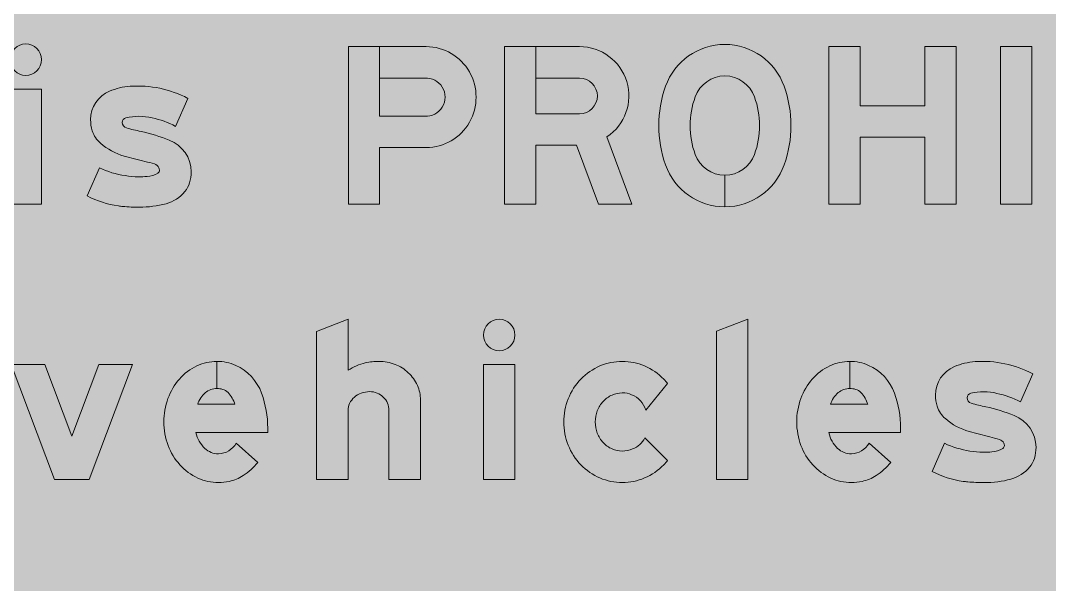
# Model space of a CAD drawing. Header units: millimetres. Extents: x 4906 to 5011, y 3241 to 3334.
# Drawn here: x 4972.64 to 4992.25, y 3268.35 to 3279.1 of the extents above; entities that cross this region are included whole.
import ezdxf

# ---------------------------------------------------------------- set-up
doc = ezdxf.new("R2010")
doc.units = ezdxf.units.MM
doc.layers.add('DIM', color=1, linetype='Continuous')
doc.layers.add('GSCOLORFILL', color=7, linetype='Continuous', lineweight=0)

# ---------------------------------------------------------------- blocks, each defined once
blk = doc.blocks.new('*U322')
at = {"layer": 'GSCOLORFILL', "true_color": 0xf5f5f5, "transparency": 33554687}
blk.add_hatch(color=7, dxfattribs=at).paths.add_polyline_path([(-950.00000000001, -874.9999999999995), (950.0000000000091, -874.9999999999995, 0.414213562373095), (1050.000000000009, -774.9999999999995), (1050.000000000009, 775, 0.414213562373095), (950.0000000000091, 875), (-950.00000000001, 875, 0.414213562373095), (-1050.00000000001, 775), (-1050.00000000001, -775, 0.414213562373095)])
blk = doc.blocks.new('*U268')
at = {"layer": 'GSCOLORFILL', "linetype": 'Continuous'}
h = blk.add_hatch(color=0, dxfattribs=at)
edge = h.paths.add_edge_path()
edge.add_arc((20, 183.5), 20, 0, 360)
h.paths.add_polyline_path([(0, 0), (40, 0), (40, 146), (0, 146)])
at = {"layer": 'GSCOLORFILL', "color": 0}
blk.add_lwpolyline([(0, 0), (40, 0), (40, 146), (0, 146)], close=True, dxfattribs=at)
blk.add_circle((20, 183.5), 20, dxfattribs=at)
blk = doc.blocks.new('*U269')
at = {"layer": 'GSCOLORFILL', "linetype": 'Continuous'}
h = blk.add_hatch(color=0, dxfattribs=at)
edge = h.paths.add_edge_path()
edge.add_arc((57.04809869947276, 119.8328805938402), 123.5321927724528, 242.4961932683436, 261.8694965575901)
edge.add_arc((53.71998100542415, 96.53722157130275), 100.0000000000024, 261.8694965575902, 265.1519738482694)
edge.add_arc((66.21862231920029, 241.6474585865565), 245.6474585865565, 265.107608171087, 270.0000000000001)
edge.add_arc((66.21862231920042, 131.9747102902726), 135.9747102902726, 270, 284.4435322635993)
edge.add_arc((87.2590612707279, 46.34088427169955), 47.80953013638941, 285.6226736631587, 320.3523653819187)
edge.add_arc((101.1805741564732, 35.22608435564997), 29.99999999999998, 319.7323865260209, 343.6226527274166)
edge.add_arc((81.80400426282898, 40.92059556639213), 50.19601244732598, 343.6226527274163, 359.9999999999994)
edge.add_arc((89.00001671015495, 40.92059556639154), 43.00000000000001, 1.893539531289907e-14, 69.18818315342611)
edge.add_arc((16.05241641888303, -138.5133822483264), 236.6861660067048, 68.11449460139696, 77.23401985654974)
edge.add_arc((94.51345069635283, 239.4277879376127), 149.4137513972377, 252.5527129735471, 259.9161950224817, ccw=False)
edge.add_arc((51.47063191465703, 103.6643462865297), 6.999999999999889, 179.9999999999987, 255.4747783885001, ccw=False)
edge.add_arc((50.47063191465716, 103.6643462865299), 6.000000000000028, 102.54264727027169, 179.9999999999999, ccw=False)
edge.add_arc((65.64780095031338, 42.10628842555992), 69.40000000000022, 89.99999999999989, 103.73705193554952, ccw=False)
edge.add_arc((65.64780095031372, 45.79820099565288), 65.70808742990727, 75.32981732184709, 90.00000000000023, ccw=False)
edge.add_arc((61.02696965695392, 2.524341248836961), 108.9348976843505, 61.960118961990474, 78.7448742602677, ccw=False)
edge.add_line((112.2357431799014, 98.6725260875295), (127.765396080293, 134.3226644606046))
edge.add_arc((64.10131200426957, 12.89460858794806), 137.105391412052, 62.33221629363134, 93.9600594258144)
edge.add_arc((60.58404460477583, 66.43598350916228), 83.44915727455098, 94.08965739914548, 112.8040930515216)
edge.add_arc((43.43278835085897, 107.2290521135412), 39.19715124941032, 112.8040930515213, 179.9999999999999)
edge.add_arc((51.05550185413682, 107.229052113541), 46.81986475268818, 179.9999999999997, 197.7033940085153)
edge.add_arc((39.79538488486676, 103.6347554354414), 34.99999999999996, 197.7033940085154, 228.9800530521989)
edge.add_arc((67.94885695159381, 135.9988574342928), 77.89583998016634, 228.9800530521987, 254.4046679698572)
edge.add_arc((180.6814777892678, 523.286242251045), 481.25292436943, 253.8732627195755, 257.1126817232802)
edge.add_arc((23.27666724641634, -155.9827217344985), 216.0210395275996, 73.25621887920119, 76.59824136527482, ccw=False)
edge.add_arc((82.13062099668643, 41.27101212237104), 10.18575544192083, 28.380935658022793, 70.61944541562929, ccw=False)
edge.add_arc((84.50556633552358, 43.06024042338811), 7.259455561422927, -6.821210263296962e-13, 24.864253273064094, ccw=False)
edge.add_arc((87.14026439805514, 43.06024042338805), 4.62475749889137, 305.9611071235292, 359.99999999999966, ccw=False)
edge.add_arc((75.22760905289778, 62.12064011164888), 27.09249869824658, 271.5940234921716, 302.6799450747393, ccw=False)
edge.add_arc((64.94135319761187, 148.6960069178715), 114.1922925204953, 270, 275.54791453290073, ccw=False)
edge.add_arc((64.9413531976119, 125.4779451809503), 90.97423078357409, 259.298160210608, 270, ccw=False)
edge.add_arc((65.77137398291288, 153.4567410203305), 118.7013581719851, 244.9593251638854, 261.41282890968307, ccw=False)
edge.add_line((15.52965290039157, 45.91241576539187), (5.684341886080801e-14, 10.2622773923169))
at = {"layer": 'GSCOLORFILL', "color": 0}
blk.add_lwpolyline([(5.684341886080801e-14, 10.2622773923169, 0.0847339050038457), (39.57715238664395, -2.457628793048443, 0.01432348851223868), (45.26867214772892, -3.105015349554833, 0.02135032962812063), (66.21862231920045, -4, 0.06310536671966191), (100.1342132484514, 0.2976259876374812, 0.1527075565803294), (124.071588358597, 15.83532705228083, 0.1046201662672657), (129.9633399784606, 26.76721967789148, 0.07158154296650225), (132.000016710155, 40.92059556639155, 0.3114087542038766), (104.2779062178993, 81.11494955036741, 0.03981245015694775), (68.35282961608164, 92.32207421006899, -0.03214031166382581), (49.71498880493823, 96.88808498170275, -0.3417662096246649), (44.47063191465713, 103.6643462865299, -0.3514561393354569), (49.16763444178665, 109.5211540847843, -0.06001108108311035), (65.64780095031347, 111.5062884255601, -0.06409831628663638), (82.28867201293883, 109.3641837535197, -0.07336853364636661), (112.2357431799014, 98.6725260875295), (127.765396080293, 134.3226644606046, 0.138885296741723), (54.63266828484393, 149.6726519295844, 0.0818391088294697), (28.24069999400078, 143.362376309172, 0.3018983132132873), (4.235637101448646, 107.2290521135412, 0.07739963479117314), (6.452863445709056, 92.99162318599028, 0.1373237408913014), (16.82412420338716, 77.22791573994759, 0.1113931483884311), (47.00723421257834, 60.97079386290355, 0.01413557325089771), (73.34554027579202, 54.15579799035581, -0.01458335771775569), (85.5106722244692, 50.87959514070334, -0.186415696591001), (91.09211770660357, 46.11262245786521, -0.1089184394422165), (91.76502189694651, 43.06024042338802, -0.240258249844662), (89.8560882572728, 39.31688862463122, -0.1364758940213938), (75.9812510998998, 35.03862561162538, -0.02421207337799446), (64.94135319761187, 34.5037143973762, -0.0467295542745229), (48.04760526388586, 36.08604427592016, -0.07191554887824611), (15.52965290039157, 45.91241576539187)], format="xyb", close=True, dxfattribs=at)
blk = doc.blocks.new('*U271')
at = {"layer": 'GSCOLORFILL', "linetype": 'Continuous'}
h = blk.add_hatch(color=0, dxfattribs=at)
edge = h.paths.add_edge_path()
edge.add_line((5.684341886080801e-14, 200), (0, 0))
edge.add_line((0, 0), (40, 0))
edge.add_line((40, 0), (40, 71.8380021298226))
edge.add_line((40, 71.8380021298226), (100.2011205327979, 71.83800212982261))
edge.add_arc((100.2398989249751, 135.9190010649113), 64.08101066839174, 269.9653276638353, 450.0346723361646)
edge.add_line((100.2011205327979, 200), (40.01000000000001, 200))
edge.add_line((40.00999999999999, 200), (40.00999999999998, 160.0000000000001))
edge.add_line((40.00999999999999, 160.0000000000001), (98.11143945068886, 160))
edge.add_arc((100.1628325379437, 135.9190010649113), 24.16821721414677, -94.86911209012192, 94.86911209012192, ccw=False)
edge.add_line((98.11143945068886, 111.8380021298226), (40.00000000000001, 111.8380021298226))
edge.add_line((40, 111.8380021298226), (40, 200))
edge.add_line((40, 200), (5.684341886080801e-14, 200))
at = {"layer": 'GSCOLORFILL', "color": 0}
blk.add_lwpolyline([(5.684341886080801e-14, 200), (0, 0), (40, 0), (40, 71.8380021298226), (100.2011205327979, 71.83800212982261, 1.000605329600427), (100.2011205327979, 200), (40.00999999999999, 200), (40.00999999999999, 160.0000000000001), (98.11143945068886, 160, -1.088809080224523), (98.11143945068886, 111.8380021298226), (40, 111.8380021298226), (40, 200)], format="xyb", close=True, dxfattribs=at)
blk = doc.blocks.new('*U272')
at = {"layer": 'GSCOLORFILL'}
h = blk.add_hatch(color=0, dxfattribs=at)
edge = h.paths.add_edge_path()
edge.add_line((40.00000000000011, 114.7508916784858), (95.43793284457763, 114.7508916784858))
edge.add_arc((95.43793284457763, 137.3754458392428), 22.62455416075704, 270, 450)
edge.add_line((95.43793284457763, 159.9999999999999), (40.00999999999999, 159.9999999999999))
edge.add_line((40.00999999999999, 159.9999999999999), (40.00999999999999, 200))
edge.add_line((40.00999999999999, 200), (95.43793284457763, 200))
edge.add_arc((95.43793284457763, 137.3754458392429), 62.6245541607571, -56.2163828611578, 90, ccw=False)
edge.add_line((130.2608162632669, 85.32545473221217), (162, 0))
edge.add_line((162, 0), (119.3222763412489, 0))
edge.add_line((119.3222763412489, 0), (91.51659639598392, 74.7508916784858))
edge.add_line((91.51659639598392, 74.7508916784858), (40, 74.75089167848583))
edge.add_line((40, 74.75089167848583), (40, 0))
edge.add_line((40, 0), (0, 0))
edge.add_line((0, 0), (0, 200))
edge.add_line((0, 200), (40, 200))
edge.add_line((40, 200), (40.00000000000011, 114.7508916784858))
at = {"layer": 'GSCOLORFILL', "color": 0}
blk.add_lwpolyline([(40.00000000000011, 114.7508916784858), (95.43793284457763, 114.7508916784858, 0.9999999999999999), (95.43793284457763, 159.9999999999999), (40.00999999999999, 159.9999999999999), (40.00999999999999, 200), (95.43793284457763, 200, -0.7414232065419923), (130.2608162632669, 85.32545473221217), (162, 0), (119.3222763412489, 0), (91.51659639598392, 74.7508916784858), (40, 74.75089167848583), (40, 0), (0, 0), (0, 200), (40, 200)], format="xyb", close=True, dxfattribs=at)
blk = doc.blocks.new('*U273')
at = {"layer": 'GSCOLORFILL', "linetype": 'Continuous'}
blk.add_hatch(color=0, dxfattribs=at).paths.add_polyline_path([(121.6808338127183, 136.222174308893, -0.1727861771058315), (121.6808338127183, 63.07782569110701, -0.3171198761888757), (84.00999999999999, 36.50000125000003), (84.00999999999999, -3.499999374999987, 0.3171542691870943), (159.3616676254366, 49.65565138221405, 0.1727861771058315), (159.3616676254366, 149.644348617786, 0.7053406998158382), (8.638332374563419, 149.644348617786, 0.1727861771058317), (8.63833237456349, 49.65565138221393, 0.3171886628665248), (84, -3.5), (84, 36.5, -0.317188662866525), (46.31916618728172, 63.07782569110698, -0.1727861771058317), (46.31916618728172, 136.222174308893, -0.7053406998158379)])
at = {"layer": 'GSCOLORFILL', "color": 0}
blk.add_lwpolyline([(84, -3.499999999999986, -0.3171886628665251), (8.638332374563447, 49.655651382214, -0.1727861771058316), (8.638332374563447, 149.6443486177861, -0.7053406998158377), (159.3616676254366, 149.644348617786, -0.1727861771058317), (159.3616676254366, 49.65565138221395, -0.3171542691870941), (84.00999999999999, -3.499999374999987), (84.00999999999999, 36.50000125000003, 0.3171198761888754), (121.6808338127183, 63.07782569110697, 0.1727861771058317), (121.6808338127183, 136.222174308893, 0.7053406998158375), (46.31916618728172, 136.222174308893, 0.1727861771058317), (46.31916618728172, 63.07782569110699, 0.3171886628665251), (84, 36.50000000000001)], format="xyb", close=True, dxfattribs=at)
blk = doc.blocks.new('*U274')
at = {"layer": 'GSCOLORFILL', "linetype": 'Continuous'}
blk.add_hatch(color=0, dxfattribs=at).paths.add_polyline_path([(162.0000000000001, 0), (122.0000000000001, 0), (122.0000000000001, 84.83302519242805), (40, 84.83302519242805), (40, 0), (0, 0), (0, 200), (40, 200), (40, 124.8330251924281), (122.0000000000001, 124.8330251924281), (122.0000000000001, 200), (162.0000000000001, 200)])
at = {"layer": 'GSCOLORFILL', "color": 0}
blk.add_lwpolyline([(162.0000000000001, 0), (122.0000000000001, 0), (122.0000000000001, 84.83302519242805), (40, 84.83302519242805), (40, 0), (0, 0), (0, 200), (40, 200), (40, 124.8330251924281), (122.0000000000001, 124.8330251924281), (122.0000000000001, 200), (162.0000000000001, 200)], close=True, dxfattribs=at)
blk = doc.blocks.new('*U275')
at = {"layer": 'GSCOLORFILL', "linetype": 'Continuous'}
blk.add_hatch(color=0, dxfattribs=at).paths.add_polyline_path([(0, 200), (40, 200), (40, 1.4210854715202e-14), (0, 0)])
at = {"layer": 'GSCOLORFILL', "color": 0}
blk.add_lwpolyline([(0, 200), (40, 200), (40, 1.4210854715202e-14), (0, 0)], close=True, dxfattribs=at)
blk = doc.blocks.new('*U245')
at = {"layer": 'DIM', "color": 28, "true_color": 0x0a0a0a}
for name, p, xscale, yscale, zscale in [('*U268', (1093.199999999994, 0), 0.3, 0.3, 0.3), ('*U271', (1222.199999999994, 0), 0.2957627250254812, 0.3, 0.2957627250254812), ('*U272', (1281.599999999994, 0), 0.3, 0.3, 0.3), ('*U273', (1340.399999999994, 0), 0.2999999999999984, 0.2999999999999984, 0.2999999999999984), ('*U274', (1405.199999999993, 0), 0.3, 0.3, 0.3), ('*U275', (1470.599999999993, 0), 0.3, 0.3, 0.3), ('*U269', (1122.599999999994, 0), 0.2999999620223792, 0.3, 0.2999999620223792)]:
    blk.add_blockref(name, p, dxfattribs=dict(at, xscale=xscale, yscale=yscale, zscale=zscale))
blk = doc.blocks.new('*U241')
at = {"layer": 'DIM'}
blk.add_blockref('*U245', (158.5999999999999, 0), dxfattribs=at)
blk = doc.blocks.new('*U127')
at = {"layer": 'GSCOLORFILL', "linetype": 'Continuous'}
blk.add_hatch(color=0, dxfattribs=at).paths.add_polyline_path([(42.74411638848363, 146), (-5.684341886080801e-14, 146), (55, 0), (99, 0), (154, 146), (111.2558836115163, 146), (77, 55.0661998676112)])
at = {"layer": 'GSCOLORFILL', "color": 0}
blk.add_lwpolyline([(42.74411638848363, 146), (-5.684341886080801e-14, 146), (55, 0), (99, 0), (154, 146), (111.2558836115163, 146), (77, 55.0661998676112)], close=True, dxfattribs=at)
blk = doc.blocks.new('*U128')
at = {"layer": 'GSCOLORFILL', "linetype": 'Continuous'}
h = blk.add_hatch(color=0, dxfattribs=at)
edge = h.paths.add_edge_path()
edge.add_arc((69.51094197863642, 58.93000642673971), 62.9300064267397, 245.3524198280531, 269.9999999999999, ccw=False)
edge.add_arc((72.63933568098416, 65.74804630435064), 70.43150727187609, 222.073813879283, 245.3524198280533, ccw=False)
edge.add_arc((77.51231266798086, 70.14707514339402), 76.99636518675396, 200.5021246928769, 222.0738138792829, ccw=False)
edge.add_arc((85.14194428798147, 73.00000000000018), 85.14194428798149, 180.0000037301732, 200.5021246928769, ccw=False)
edge.add_arc((87.76867725509986, 72.99998880735697), 87.76867725509987, 160.0694722126277, 179.9999963119301, ccw=False)
edge.add_arc((77.81888288118054, 76.60776129168887), 77.18499026133541, 138.8014776948188, 160.0694722126275, ccw=False)
edge.add_arc((71.47230434682477, 82.1634816811312), 68.75023548491123, 115.32243421330139, 138.8014776948188, ccw=False)
edge.add_arc((67.40488682021514, 90.7594570579587), 59.24052055675507, 90.00000000000011, 115.3224342133012, ccw=False)
edge.add_line((67.4048868202151, 149.9999776147138), (67.40488682021504, 115.5))
edge.add_arc((67.40488682021505, 92.3147617089057), 23.18523829109428, 90.00000000000004, 129.2085956193348)
edge.add_arc((73.06702104089976, 86.30983722453084), 31.42300914462551, 130.2868481129732, 163.077719365007)
edge.add_line((43.00461354202127, 95.45626598523268), (90.38549341939148, 95.45626598523268))
edge.add_arc((52.74761479171672, 83.17935105482259), 39.58955099265591, 18.06555415785629, 43.33061273274367)
edge.add_arc((70.63420727500568, 100.0528755045983), 14.99999999999996, 43.3306127327434, 74.23414554342109)
edge.add_arc((67.40488682021513, 88.6146850335641), 26.88531496643589, 74.23414554342149, 89.97868881919163)
edge.add_line((67.41488682021509, 115.4999981402486), (67.41488682021509, 149.9999767706969))
edge.add_arc((67.40488682021511, 90.75945705795863), 59.24052055675513, 66.24132462757171, 89.99032827881211, ccw=False)
edge.add_arc((65.90311263088859, 88.40713072376718), 61.99999999999999, 19.990107920803098, 65.8469214734098, ccw=False)
edge.add_arc((2.000000000000043, 65.16079346208295), 130, 0, 19.990107920803098, ccw=False)
edge.add_line((132, 65.16079346208295), (132, 59.45626598523268))
edge.add_line((132, 59.45626598523268), (40.72380685113512, 59.45626598523268))
edge.add_arc((79.1502063285293, 67.93769328603152), 39.35127425960962, 192.446693405701, 226.289291064396)
edge.add_arc((69.85773911993658, 58.38709549362954), 26.02674593399157, 226.5475580031422, 269.2365315043568)
edge.add_arc((67.56222244513611, 60.99956596297852), 28.70313368140413, 273.8929323668316, 328.2837947233499)
edge.add_line((91.97890056262634, 45.90997641125676), (119.3616618950978, 21.66751851973623))
edge.add_arc((60.72839463861946, 67.6041252104245), 74.48511168968331, 302.59103158947534, 321.9228496470552, ccw=False)
edge.add_arc((71.2238339754233, 51.18720312719249), 54.99999999999982, 282.4742802128862, 302.59103158947516, ccw=False)
edge.add_arc((69.51094197863644, 58.93000642673961), 62.9300064267396, 269.9999999999999, 282.47428021288624, ccw=False)
at = {"layer": 'GSCOLORFILL', "color": 0}
blk.add_lwpolyline([(69.51094197863631, -3.999999999999993, -0.1079619072312502), (43.2668823086612, 1.733546388479652, -0.1019228298705658), (20.35928353887792, 18.55277784863587, -0.09440319960942407), (5.392958702656699, 43.17970531249913, -0.08969677617579692), (1.70530256582424e-13, 72.99999445693578, -0.08718320545468168), (5.256761353426839, 102.9186191460794, -0.09306643867387995), (19.74243426452929, 127.4472030443272, -0.1028065678962481), (42.06701566231183, 144.3078609652724, -0.1109417910759313), (67.4048868202151, 149.9999776147138), (67.40488682021504, 115.5, 0.1727686174700961), (52.74844151225409, 110.2798357568904, 0.1440615427713923), (43.00461354202127, 95.45626598523268), (90.38549341939148, 95.45626598523268, 0.1106883683500328), (81.54530066298446, 110.3459819880077, 0.1356653380362669), (74.70980871751306, 114.4885768343512, 0.06880680822069957), (67.41488682021509, 115.4999981402486), (67.41488682021509, 149.9999767706969, -0.1039970857664943), (91.27202029761679, 144.9793723604305, -0.2028017523414576), (124.1677153237576, 109.6023205800086, -0.0874451709761443), (132, 65.16079346208295), (132, 59.45626598523268), (40.72380685113512, 59.45626598523268, 0.1487489359934952), (51.95778614312979, 39.49309678132271, 0.1884502669332367), (69.51094197863688, 32.36266013653999, 0.241883257341195), (91.97890056262634, 45.90997641125676), (119.3616618950978, 21.66751851973623, -0.08455159468045045), (100.8489740678881, 4.847683551545018, -0.08800200969828328), (83.10390755337193, -2.514415580091438, -0.05448312901681575)], format="xyb", close=True, dxfattribs=at)
blk = doc.blocks.new('*U129')
at = {"layer": 'GSCOLORFILL', "linetype": 'Continuous'}
h = blk.add_hatch(color=0, dxfattribs=at)
edge = h.paths.add_edge_path()
edge.add_arc((82.82425516028829, 99.44019281717665), 49.48153131130479, 23.9317182237323, 46.97501240943514)
edge.add_arc((80.730439071099, 97.19681228199994), 52.55021540077338, 46.97501240943514, 68.86358468613743)
edge.add_arc((79.37453284269009, 93.68953779756492), 56.31046220243508, 68.86358468613724, 90)
edge.add_arc((79.37453284269013, 69.99478146240578), 80.00521853759422, 90.00000000000004, 102.6042796135857)
edge.add_arc((78.69265252470949, 78.02851387633709), 72.02451076747657, 103.4695365311018, 122.494257007561)
edge.add_line((40, 138.7772487758923), (40, 203.5))
edge.add_line((40, 203.5), (0, 188.061048935149))
edge.add_line((0, 188.061048935149), (0, 0))
edge.add_line((0, 0), (40, 0))
edge.add_line((40, 0), (40, 87.71753286589909))
edge.add_arc((60.83417894850335, 87.71753286589906), 20.83417894850335, 154.5282720028093, 179.9999999999999, ccw=False)
edge.add_arc((64.03048830144324, 86.19490705822675), 24.37462847220523, 131.0076349936261, 154.5282720028095, ccw=False)
edge.add_arc((66.09710507856305, 83.81817613339857), 27.52419269484106, 109.80736038530819, 131.0076349936261, ccw=False)
edge.add_arc((67.43949500252651, 80.09104704004268), 31.48569518587884, 89.99999999999989, 109.8073603853081, ccw=False)
edge.add_arc((67.43949500252654, 86.30962031839455), 25.26712190752697, 68.08082655396481, 90, ccw=False)
edge.add_arc((67.71532962649242, 86.9951175565081), 24.52820973193388, 45.82979570204179, 68.0808265539651, ccw=False)
edge.add_arc((68.14207601105291, 87.43440733147506), 23.91576546252974, 23.092845889367595, 45.82979570204168, ccw=False)
edge.add_arc((68.80608426861333, 87.7175328658991), 23.19391573138667, 0, 23.092845889368277, ccw=False)
edge.add_line((92, 87.7175328658991), (92, 0))
edge.add_line((92, 0), (132, 0))
edge.add_line((132, 0), (132, 100.8830320548367))
edge.add_arc((86.07534682756113, 100.8830320548367), 45.92465317243887, 0, 23.93171822373219)
at = {"layer": 'GSCOLORFILL', "color": 0}
blk.add_lwpolyline([(128.0518361595565, 119.5122594239381, 0.1008855307406956), (116.5863575327339, 135.6139731601839, 0.09579836817007248), (99.67950495013713, 146.2116879931507, 0.09248737428302214), (79.37453284269009, 150, 0.05505205982243612), (61.91610325133968, 148.0719114650645, 0.08320220139569849), (40, 138.7772487758923), (40, 203.5), (0, 188.061048935149), (0, 0), (40, 0), (40, 87.71753286589909, -0.1116012735434615), (42.02513207801013, 96.67759805996153, -0.1029899754816981), (48.03684201390564, 104.5885415981205, -0.0927684037210451), (56.77029056251172, 109.7139617844638, -0.0866417429362302), (67.43949500252654, 111.5767422259215, -0.09593311806680133), (76.87166745856348, 109.7502169884754, -0.09739464939670305), (84.80639463560613, 104.5885415981205, -0.09953542793436852), (90.14148262972458, 96.81470296034922, -0.1011039461656413), (92, 87.7175328658991), (92, 0), (132, 0), (132, 100.8830320548367, 0.1048030179721755)], format="xyb", close=True, dxfattribs=at)
blk = doc.blocks.new('*U130')
at = {"layer": 'GSCOLORFILL', "linetype": 'Continuous'}
h = blk.add_hatch(color=0, dxfattribs=at)
edge = h.paths.add_edge_path()
edge.add_arc((20, 183.5), 20, 0, 360)
h.paths.add_polyline_path([(0, 0), (40, 0), (40, 146), (0, 146)])
at = {"layer": 'GSCOLORFILL', "color": 0}
blk.add_lwpolyline([(0, 0), (40, 0), (40, 146), (0, 146)], close=True, dxfattribs=at)
blk.add_circle((20, 183.5), 20, dxfattribs=at)
blk = doc.blocks.new('*U131')
at = {"layer": 'GSCOLORFILL', "linetype": 'Continuous'}
h = blk.add_hatch(color=0, dxfattribs=at)
edge = h.paths.add_edge_path()
edge.add_arc((74.39842670835138, 67.94425812326142), 71.9442581232614, 246.7952911568045, 270)
edge.add_arc((74.39842670835141, 67.94425812326111), 71.9442581232611, 270, 293.2047088431955)
edge.add_arc((73.34552743470468, 70.40029870193348), 74.6164729732556, 293.2047088431953, 315.9844521129027)
edge.add_arc((71.71142288721677, 71.97919230466164), 76.88874115303908, 315.9844521129027, 321.6376540076017)
edge.add_line((132, 24.25953193479904), (102.8356807511736, 52.79411722431384))
edge.add_arc((78.58940958848643, 63.95626867113757), 26.6922327694104, 289.3607422945651, 335.28027874857236, ccw=False)
edge.add_arc((74.39842670835078, 68.04095367498329), 32.04095367498329, 270, 294.01492164138637, ccw=False)
edge.add_arc((74.3984267083511, 68.04095367498184), 32.04095367498184, 245.9850783586131, 269.9999999999994, ccw=False)
edge.add_arc((75.47025379652406, 70.44663041745966), 34.67460017674323, 222.9132137607023, 245.9850783586127, ccw=False)
edge.add_arc((77.13712080100922, 71.99629534952314), 36.95054108377677, 201.0611490255526, 222.9132137607023, ccw=False)
edge.add_arc((79.74354300202111, 73), 39.74354300202111, 179.9999999999996, 201.0611490255528, ccw=False)
edge.add_arc((79.74354300202017, 72.99999999999993), 39.74354300202017, 158.9388509744457, 179.9999999999995, ccw=False)
edge.add_arc((77.1371208010085, 74.00370465047746), 36.95054108377581, 137.0867862392966, 158.9388509744469, ccw=False)
edge.add_arc((75.4702537965239, 75.55336958254045), 34.67460017674301, 114.01492164138611, 137.0867862392965, ccw=False)
edge.add_arc((74.39842670835114, 77.95904632501865), 32.04095367498135, 89.99999999999949, 114.0149216413862, ccw=False)
edge.add_arc((74.39842670835168, 77.95904632501848), 32.04095367498152, 68.213946170324, 90.00000000000051, ccw=False)
edge.add_arc((75.2353722319962, 79.54549613712138), 30.25777501331029, 16.64454261047598, 68.57064340855561, ccw=False)
edge.add_line((104.225352112676, 88.2123303500209), (132, 121.7404680652009))
edge.add_arc((71.7114228872158, 74.02080769533802), 76.88874115303999, 38.36234599239801, 44.01554788709704)
edge.add_arc((73.3455274347047, 75.59970129806655), 74.61647297325553, 44.01554788709731, 66.79529115680464)
edge.add_arc((74.39842670835141, 78.05574187673945), 71.94425812326055, 66.79529115680423, 89.99999999999997)
edge.add_arc((74.39842670835135, 78.05574187673885), 71.94425812326115, 89.99999999999993, 113.2047088431955)
edge.add_arc((75.45132598199858, 75.5997012980661), 74.61647297325621, 113.2047088431955, 135.9844521129026)
edge.add_arc((77.0854305294824, 74.02080769534196), 76.88874115303395, 135.9844521129026, 158.1877907261089)
edge.add_arc((79.63605542386927, 73), 79.63605542386927, 158.1877907261088, 180)
edge.add_arc((79.63605542386944, 72.99999999999991), 79.63605542386944, 179.9999999999999, 201.812209273891)
edge.add_arc((77.08543052948258, 71.97919230465828), 76.88874115303425, 201.8122092738912, 224.0155478870973)
edge.add_arc((75.45132598199851, 70.40029870193383), 74.6164729732561, 224.0155478870973, 246.7952911568045)
at = {"layer": 'GSCOLORFILL', "color": 0}
blk.add_lwpolyline([(46.05113377971202, 1.820077519458266, 0.1015970540555592), (74.3984267083514, -3.999999999999986, 0.1015970540555594), (102.7457196369907, 1.820077519458266, 0.09972400303016617), (127.0060587434371, 18.55277784863583, 0.02467175061756016), (132, 24.25953193479904), (102.8356807511736, 52.79411722431384, -0.2030867045242404), (87.4382792689608, 38.77348098600692, -0.1051700629001875), (74.39842670835077, 36, -0.1051700629001875), (61.35857414774136, 38.77348098600693, -0.1010114630611207), (50.07506592072735, 46.83704909609799, -0.0956376145263361), (42.65497097108789, 58.71759701381524, -0.0921561639938165), (40, 73.00000000000031, -0.09215616399381873), (42.6549709710882, 87.28240298618533, -0.09563761452633868), (50.07506592072784, 99.16295090390248, -0.1010114630611211), (61.35857414774199, 107.2265190139933, -0.1051700629001887), (74.3984267083514, 110, -0.09534696116052017), (86.2901647294521, 107.7115131007301, -0.2305285838817899), (104.225352112676, 88.2123303500209), (132, 121.7404680652009, 0.02467175061756002), (127.0060587434371, 127.4472221513641, 0.09972400303016603), (102.7457196369908, 144.1799224805417, 0.1015970540555602), (74.39842670835145, 150, 0.1015970540555593), (46.05113377971213, 144.1799224805418, 0.09972400303016526), (21.79079467326582, 127.4472221513642, 0.09718458305680867), (5.701410373911017, 102.5900250897201, 0.0954621245810243), (0, 73.00000000000004, 0.09546212458102418), (5.70141037391096, 43.40997491027998, 0.09718458305680822), (21.79079467326576, 18.55277784863583, 0.09972400303016526)], format="xyb", close=True, dxfattribs=at)
blk = doc.blocks.new('*U132')
at = {"layer": 'GSCOLORFILL', "linetype": 'Continuous'}
blk.add_hatch(color=0, dxfattribs=at).paths.add_polyline_path([(40, 0), (40, 203.5), (0, 188.3275862068966), (0, 0)])
at = {"layer": 'GSCOLORFILL', "color": 0}
blk.add_lwpolyline([(40, 0), (40, 203.5), (0, 188.3275862068966), (0, 0)], close=True, dxfattribs=at)
blk = doc.blocks.new('*U133')
at = {"layer": 'GSCOLORFILL', "linetype": 'Continuous'}
h = blk.add_hatch(color=0, dxfattribs=at)
edge = h.paths.add_edge_path()
edge.add_arc((69.51094197863642, 58.93000642673971), 62.9300064267397, 245.3524198280531, 269.9999999999999, ccw=False)
edge.add_arc((72.63933568098416, 65.74804630435064), 70.43150727187609, 222.073813879283, 245.3524198280533, ccw=False)
edge.add_arc((77.51231266798086, 70.14707514339402), 76.99636518675396, 200.5021246928769, 222.0738138792829, ccw=False)
edge.add_arc((85.14194428798147, 73.00000000000018), 85.14194428798149, 180.0000037301732, 200.5021246928769, ccw=False)
edge.add_arc((87.76867725509986, 72.99998880735697), 87.76867725509987, 160.0694722126277, 179.9999963119301, ccw=False)
edge.add_arc((77.81888288118054, 76.60776129168887), 77.18499026133541, 138.8014776948188, 160.0694722126275, ccw=False)
edge.add_arc((71.47230434682477, 82.1634816811312), 68.75023548491123, 115.32243421330139, 138.8014776948188, ccw=False)
edge.add_arc((67.40488682021514, 90.7594570579587), 59.24052055675507, 90.00000000000011, 115.3224342133012, ccw=False)
edge.add_line((67.4048868202151, 149.9999776147138), (67.40488682021504, 115.5))
edge.add_arc((67.40488682021505, 92.3147617089057), 23.18523829109428, 90.00000000000004, 129.2085956193348)
edge.add_arc((73.06702104089976, 86.30983722453084), 31.42300914462551, 130.2868481129732, 163.077719365007)
edge.add_line((43.00461354202127, 95.45626598523268), (90.38549341939148, 95.45626598523268))
edge.add_arc((52.74761479171672, 83.17935105482259), 39.58955099265591, 18.06555415785629, 43.33061273274367)
edge.add_arc((70.63420727500568, 100.0528755045983), 14.99999999999996, 43.3306127327434, 74.23414554342109)
edge.add_arc((67.40488682021513, 88.6146850335641), 26.88531496643589, 74.23414554342149, 89.97868881919163)
edge.add_line((67.41488682021509, 115.4999981402486), (67.41488682021509, 149.9999767706969))
edge.add_arc((67.40488682021511, 90.75945705795863), 59.24052055675513, 66.24132462757171, 89.99032827881211, ccw=False)
edge.add_arc((65.90311263088859, 88.40713072376718), 61.99999999999999, 19.990107920803098, 65.8469214734098, ccw=False)
edge.add_arc((2.000000000000043, 65.16079346208295), 130, 0, 19.990107920803098, ccw=False)
edge.add_line((132, 65.16079346208295), (132, 59.45626598523268))
edge.add_line((132, 59.45626598523268), (40.72380685113512, 59.45626598523268))
edge.add_arc((79.1502063285293, 67.93769328603152), 39.35127425960962, 192.446693405701, 226.289291064396)
edge.add_arc((69.85773911993658, 58.38709549362954), 26.02674593399157, 226.5475580031422, 269.2365315043568)
edge.add_arc((67.56222244513611, 60.99956596297852), 28.70313368140413, 273.8929323668316, 328.2837947233499)
edge.add_line((91.97890056262634, 45.90997641125676), (119.3616618950978, 21.66751851973623))
edge.add_arc((60.72839463861946, 67.6041252104245), 74.48511168968331, 302.59103158947534, 321.9228496470552, ccw=False)
edge.add_arc((71.2238339754233, 51.18720312719249), 54.99999999999982, 282.4742802128862, 302.59103158947516, ccw=False)
edge.add_arc((69.51094197863644, 58.93000642673961), 62.9300064267396, 269.9999999999999, 282.47428021288624, ccw=False)
at = {"layer": 'GSCOLORFILL', "color": 0}
blk.add_lwpolyline([(69.51094197863631, -3.999999999999993, -0.1079619072312502), (43.2668823086612, 1.733546388479652, -0.1019228298705658), (20.35928353887792, 18.55277784863587, -0.09440319960942407), (5.392958702656699, 43.17970531249913, -0.08969677617579692), (1.70530256582424e-13, 72.99999445693578, -0.08718320545468168), (5.256761353426839, 102.9186191460794, -0.09306643867387995), (19.74243426452929, 127.4472030443272, -0.1028065678962481), (42.06701566231183, 144.3078609652724, -0.1109417910759313), (67.4048868202151, 149.9999776147138), (67.40488682021504, 115.5, 0.1727686174700961), (52.74844151225409, 110.2798357568904, 0.1440615427713923), (43.00461354202127, 95.45626598523268), (90.38549341939148, 95.45626598523268, 0.1106883683500328), (81.54530066298446, 110.3459819880077, 0.1356653380362669), (74.70980871751306, 114.4885768343512, 0.06880680822069957), (67.41488682021509, 115.4999981402486), (67.41488682021509, 149.9999767706969, -0.1039970857664943), (91.27202029761679, 144.9793723604305, -0.2028017523414576), (124.1677153237576, 109.6023205800086, -0.0874451709761443), (132, 65.16079346208295), (132, 59.45626598523268), (40.72380685113512, 59.45626598523268, 0.1487489359934952), (51.95778614312979, 39.49309678132271, 0.1884502669332367), (69.51094197863688, 32.36266013653999, 0.241883257341195), (91.97890056262634, 45.90997641125676), (119.3616618950978, 21.66751851973623, -0.08455159468045045), (100.8489740678881, 4.847683551545018, -0.08800200969828328), (83.10390755337193, -2.514415580091438, -0.05448312901681575)], format="xyb", close=True, dxfattribs=at)
blk = doc.blocks.new('*U134')
at = {"layer": 'GSCOLORFILL', "linetype": 'Continuous'}
h = blk.add_hatch(color=0, dxfattribs=at)
edge = h.paths.add_edge_path()
edge.add_arc((57.04809869947276, 119.8328805938402), 123.5321927724528, 242.4961932683436, 261.8694965575901)
edge.add_arc((53.71998100542415, 96.53722157130275), 100.0000000000024, 261.8694965575902, 265.1519738482694)
edge.add_arc((66.21862231920029, 241.6474585865565), 245.6474585865565, 265.107608171087, 270.0000000000001)
edge.add_arc((66.21862231920042, 131.9747102902726), 135.9747102902726, 270, 284.4435322635993)
edge.add_arc((87.2590612707279, 46.34088427169955), 47.80953013638941, 285.6226736631587, 320.3523653819187)
edge.add_arc((101.1805741564732, 35.22608435564997), 29.99999999999998, 319.7323865260209, 343.6226527274166)
edge.add_arc((81.80400426282898, 40.92059556639213), 50.19601244732598, 343.6226527274163, 359.9999999999994)
edge.add_arc((89.00001671015495, 40.92059556639154), 43.00000000000001, 1.893539531289907e-14, 69.18818315342611)
edge.add_arc((16.05241641888303, -138.5133822483264), 236.6861660067048, 68.11449460139696, 77.23401985654974)
edge.add_arc((94.51345069635283, 239.4277879376127), 149.4137513972377, 252.5527129735471, 259.9161950224817, ccw=False)
edge.add_arc((51.47063191465703, 103.6643462865297), 6.999999999999889, 179.9999999999987, 255.4747783885001, ccw=False)
edge.add_arc((50.47063191465716, 103.6643462865299), 6.000000000000028, 102.54264727027169, 179.9999999999999, ccw=False)
edge.add_arc((65.64780095031338, 42.10628842555992), 69.40000000000022, 89.99999999999989, 103.73705193554952, ccw=False)
edge.add_arc((65.64780095031372, 45.79820099565288), 65.70808742990727, 75.32981732184709, 90.00000000000023, ccw=False)
edge.add_arc((61.02696965695392, 2.524341248836961), 108.9348976843505, 61.960118961990474, 78.7448742602677, ccw=False)
edge.add_line((112.2357431799014, 98.6725260875295), (127.765396080293, 134.3226644606046))
edge.add_arc((64.10131200426957, 12.89460858794806), 137.105391412052, 62.33221629363134, 93.9600594258144)
edge.add_arc((60.58404460477583, 66.43598350916228), 83.44915727455098, 94.08965739914548, 112.8040930515216)
edge.add_arc((43.43278835085897, 107.2290521135412), 39.19715124941032, 112.8040930515213, 179.9999999999999)
edge.add_arc((51.05550185413682, 107.229052113541), 46.81986475268818, 179.9999999999997, 197.7033940085153)
edge.add_arc((39.79538488486676, 103.6347554354414), 34.99999999999996, 197.7033940085154, 228.9800530521989)
edge.add_arc((67.94885695159381, 135.9988574342928), 77.89583998016634, 228.9800530521987, 254.4046679698572)
edge.add_arc((180.6814777892678, 523.286242251045), 481.25292436943, 253.8732627195755, 257.1126817232802)
edge.add_arc((23.27666724641634, -155.9827217344985), 216.0210395275996, 73.25621887920119, 76.59824136527482, ccw=False)
edge.add_arc((82.13062099668643, 41.27101212237104), 10.18575544192083, 28.380935658022793, 70.61944541562929, ccw=False)
edge.add_arc((84.50556633552358, 43.06024042338811), 7.259455561422927, -6.821210263296962e-13, 24.864253273064094, ccw=False)
edge.add_arc((87.14026439805514, 43.06024042338805), 4.62475749889137, 305.9611071235292, 359.99999999999966, ccw=False)
edge.add_arc((75.22760905289778, 62.12064011164888), 27.09249869824658, 271.5940234921716, 302.6799450747393, ccw=False)
edge.add_arc((64.94135319761187, 148.6960069178715), 114.1922925204953, 270, 275.54791453290073, ccw=False)
edge.add_arc((64.9413531976119, 125.4779451809503), 90.97423078357409, 259.298160210608, 270, ccw=False)
edge.add_arc((65.77137398291288, 153.4567410203305), 118.7013581719851, 244.9593251638854, 261.41282890968307, ccw=False)
edge.add_line((15.52965290039157, 45.91241576539187), (5.684341886080801e-14, 10.2622773923169))
at = {"layer": 'GSCOLORFILL', "color": 0}
blk.add_lwpolyline([(5.684341886080801e-14, 10.2622773923169, 0.0847339050038457), (39.57715238664395, -2.457628793048443, 0.01432348851223868), (45.26867214772892, -3.105015349554833, 0.02135032962812063), (66.21862231920045, -4, 0.06310536671966191), (100.1342132484514, 0.2976259876374812, 0.1527075565803294), (124.071588358597, 15.83532705228083, 0.1046201662672657), (129.9633399784606, 26.76721967789148, 0.07158154296650225), (132.000016710155, 40.92059556639155, 0.3114087542038766), (104.2779062178993, 81.11494955036741, 0.03981245015694775), (68.35282961608164, 92.32207421006899, -0.03214031166382581), (49.71498880493823, 96.88808498170275, -0.3417662096246649), (44.47063191465713, 103.6643462865299, -0.3514561393354569), (49.16763444178665, 109.5211540847843, -0.06001108108311035), (65.64780095031347, 111.5062884255601, -0.06409831628663638), (82.28867201293883, 109.3641837535197, -0.07336853364636661), (112.2357431799014, 98.6725260875295), (127.765396080293, 134.3226644606046, 0.138885296741723), (54.63266828484393, 149.6726519295844, 0.0818391088294697), (28.24069999400078, 143.362376309172, 0.3018983132132873), (4.235637101448646, 107.2290521135412, 0.07739963479117314), (6.452863445709056, 92.99162318599028, 0.1373237408913014), (16.82412420338716, 77.22791573994759, 0.1113931483884311), (47.00723421257834, 60.97079386290355, 0.01413557325089771), (73.34554027579202, 54.15579799035581, -0.01458335771775569), (85.5106722244692, 50.87959514070334, -0.186415696591001), (91.09211770660357, 46.11262245786521, -0.1089184394422165), (91.76502189694651, 43.06024042338802, -0.240258249844662), (89.8560882572728, 39.31688862463122, -0.1364758940213938), (75.9812510998998, 35.03862561162538, -0.02421207337799446), (64.94135319761187, 34.5037143973762, -0.0467295542745229), (48.04760526388586, 36.08604427592016, -0.07191554887824611), (15.52965290039157, 45.91241576539187)], format="xyb", close=True, dxfattribs=at)
blk = doc.blocks.new('*U104')
at = {"color": 28, "true_color": 0x0a0a0a}
for name, p, xscale, yscale, zscale in [('*U129', (1209, 3.08610993385133e-15), 0.2999999999999995, 0.2999999999999995, 0.2999999999999995), ('*U130', (1272.6, 3.08610993385133e-15), 0.3, 0.3, 0.3), ('*U132', (1361.399999999999, 3.08610993385133e-15), 0.3, 0.3, 0.3), ('*U127', (1092.6, 3.08610993385133e-15), 0.3, 0.3, 0.3), ('*U128', (1150.8, 3.08610993385133e-15), 0.3, 0.3, 0.3), ('*U131', (1303.2, 3.08610993385133e-15), 0.3, 0.3, 0.3), ('*U133', (1391.999999999999, 3.08610993385133e-15), 0.3, 0.3, 0.3), ('*U134', (1443.599999999999, 3.08610993385133e-15), 0.2999999620223798, 0.3, 0.2999999620223798)]:
    blk.add_blockref(name, p, dxfattribs=dict(at, xscale=xscale, yscale=yscale, zscale=zscale))
blk = doc.blocks.new('*U100')
blk.add_blockref('*U104', (149.6, 0))

msp = doc.modelspace()

# ---------------------------------------------------------------- block references
at = {"xscale": 0.05, "yscale": 0.05, "zscale": 0.05}
msp.add_blockref('*U100', (4910.350958860782, 3270.350439407064), dxfattribs=at)
at = {"layer": 'DIM', "xscale": 0.05, "yscale": 0.05, "zscale": 0.05}
for name, p in [('*U322', (4958.350958860783, 3290.600439407064)), ('*U241', (4909.850958860782, 3275.600439407064))]:
    msp.add_blockref(name, p, dxfattribs=at)

doc.saveas('drawing.dxf')
